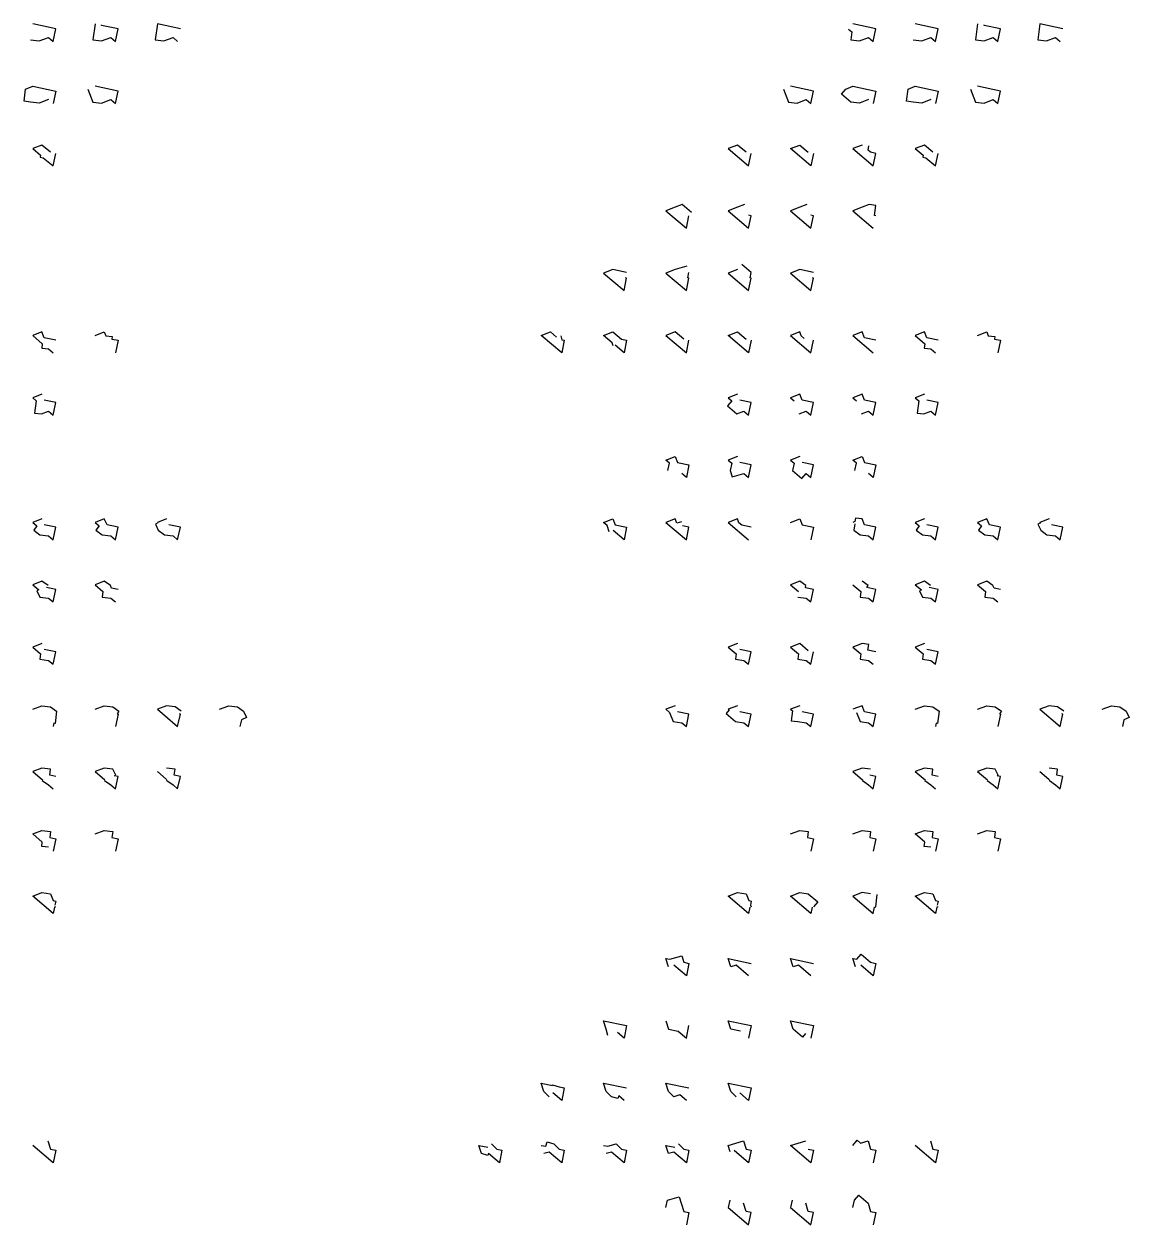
# Model space of a CAD drawing. Header units: inches. Extents: x -12292079.407 to -12292079.373, y 116895049.277 to 116895049.734.
# Drawn here: x -12292079.3858 to -12292079.37341, y 116895049.52177 to 116895049.53524 of the extents above; entities that cross this region are included whole.
import ezdxf

# ---------------------------------------------------------------- set-up
doc = ezdxf.new("R2010")
doc.units = ezdxf.units.IN
doc.header["$MEASUREMENT"] = 0

msp = doc.modelspace()

# ---------------------------------------------------------------- linework, layer by layer
for points in [[(-12292079.385728, 116895049.535062), (-12292079.385632, 116895049.53505), (-12292079.385529, 116895049.53509), (-12292079.385477, 116895049.535045), (-12292079.385447, 116895049.535185), (-12292079.385705, 116895049.53524)], [(-12292079.385006, 116895049.53524), (-12292079.385029, 116895049.535062), (-12292079.384933, 116895049.53505), (-12292079.38483, 116895049.53509), (-12292079.384778, 116895049.535045), (-12292079.384748, 116895049.535185), (-12292079.384933, 116895049.535224), (-12292079.384932, 116895049.53523)], [(-12292079.384049, 116895049.535185), (-12292079.384307, 116895049.53524), (-12292079.38433, 116895049.535062), (-12292079.384234, 116895049.53505), (-12292079.384131, 116895049.53509), (-12292079.384079, 116895049.535045)], [(-12292079.385529, 116895049.534391), (-12292079.385632, 116895049.534351), (-12292079.385728, 116895049.534363), (-12292079.385802, 116895049.534373), (-12292079.385785, 116895049.53451), (-12292079.385705, 116895049.534541), (-12292079.385447, 116895049.534486), (-12292079.385477, 116895049.534347)], [(-12292079.385086, 116895049.53451), (-12292079.385029, 116895049.534363), (-12292079.384933, 116895049.534351), (-12292079.38483, 116895049.534391), (-12292079.384778, 116895049.534347), (-12292079.384748, 116895049.534486), (-12292079.385006, 116895049.534541)], [(-12292079.385506, 116895049.5338), (-12292079.385602, 116895049.533882), (-12292079.385705, 116895049.533842), (-12292079.385617, 116895049.533767), (-12292079.38562, 116895049.533744), (-12292079.385586, 116895049.53374), (-12292079.385477, 116895049.533648), (-12292079.385447, 116895049.533788)], [(-12292079.385447, 116895049.531691), (-12292079.385576, 116895049.531718), (-12292079.385602, 116895049.531785), (-12292079.385705, 116895049.531745), (-12292079.385597, 116895049.531653), (-12292079.385603, 116895049.531604), (-12292079.385529, 116895049.531595), (-12292079.385477, 116895049.531551)], [(-12292079.385006, 116895049.531745), (-12292079.384903, 116895049.531785), (-12292079.384886, 116895049.531741), (-12292079.384812, 116895049.531732), (-12292079.384816, 116895049.531705), (-12292079.384748, 116895049.531691), (-12292079.384778, 116895049.531551)], [(-12292079.385602, 116895049.531086), (-12292079.385705, 116895049.531046), (-12292079.385665, 116895049.531012), (-12292079.385683, 116895049.530875), (-12292079.385608, 116895049.530865), (-12292079.385529, 116895049.530896), (-12292079.385477, 116895049.530852), (-12292079.385447, 116895049.530992), (-12292079.385576, 116895049.531019)], [(-12292079.385602, 116895049.529688), (-12292079.385705, 116895049.529648), (-12292079.385659, 116895049.529609), (-12292079.385694, 116895049.52956), (-12292079.385625, 116895049.52951), (-12292079.385529, 116895049.529498), (-12292079.385477, 116895049.529454), (-12292079.385447, 116895049.529594), (-12292079.385576, 116895049.529621)], [(-12292079.384204, 116895049.529688), (-12292079.384307, 116895049.529648), (-12292079.3843, 116895049.529642), (-12292079.384329, 116895049.529628), (-12292079.384296, 116895049.52956), (-12292079.384227, 116895049.52951), (-12292079.384131, 116895049.529498), (-12292079.384079, 116895049.529454), (-12292079.384049, 116895049.529594), (-12292079.384178, 116895049.529621)], [(-12292079.385533, 116895049.528939), (-12292079.385602, 116895049.528989), (-12292079.385705, 116895049.528949), (-12292079.385635, 116895049.52889), (-12292079.385657, 116895049.528879), (-12292079.385625, 116895049.528811), (-12292079.385529, 116895049.528799), (-12292079.385477, 116895049.528755), (-12292079.385447, 116895049.528895), (-12292079.385549, 116895049.528916)], [(-12292079.384748, 116895049.528895), (-12292079.38482, 116895049.52891), (-12292079.384834, 116895049.528939), (-12292079.384903, 116895049.528989), (-12292079.385006, 116895049.528949), (-12292079.384918, 116895049.528874), (-12292079.384926, 116895049.528811), (-12292079.38483, 116895049.528799), (-12292079.384778, 116895049.528755)], [(-12292079.385602, 116895049.52829), (-12292079.385705, 116895049.52825), (-12292079.385617, 116895049.528175), (-12292079.385625, 116895049.528113), (-12292079.385529, 116895049.5281), (-12292079.385477, 116895049.528056), (-12292079.385447, 116895049.528196), (-12292079.385576, 116895049.528223)], [(-12292079.385705, 116895049.527551), (-12292079.385602, 116895049.527591), (-12292079.385506, 116895049.527579), (-12292079.385437, 116895049.527529), (-12292079.385454, 116895049.527392), (-12292079.385469, 116895049.527394), (-12292079.385477, 116895049.527357)], [(-12292079.385006, 116895049.527551), (-12292079.384903, 116895049.527591), (-12292079.384807, 116895049.527579), (-12292079.384738, 116895049.527529), (-12292079.384759, 116895049.527499), (-12292079.384748, 116895049.527497), (-12292079.384778, 116895049.527357)], [(-12292079.384039, 116895049.527529), (-12292079.384108, 116895049.527579), (-12292079.384204, 116895049.527591), (-12292079.384307, 116895049.527551), (-12292079.384079, 116895049.527357), (-12292079.384049, 116895049.527497), (-12292079.38406, 116895049.527499)], [(-12292079.383608, 116895049.527551), (-12292079.383505, 116895049.527591), (-12292079.383409, 116895049.527579), (-12292079.38334, 116895049.527529), (-12292079.383307, 116895049.527461), (-12292079.383364, 116895049.527434), (-12292079.38338, 116895049.527357)], [(-12292079.385447, 116895049.526798), (-12292079.385514, 116895049.526812), (-12292079.385506, 116895049.52688), (-12292079.385602, 116895049.526892), (-12292079.385705, 116895049.526852), (-12292079.385594, 116895049.526758), (-12292079.385598, 116895049.526752), (-12292079.385529, 116895049.526702), (-12292079.385477, 116895049.526658)], [(-12292079.384899, 116895049.526752), (-12292079.38483, 116895049.526702), (-12292079.384778, 116895049.526658), (-12292079.384748, 116895049.526798), (-12292079.384787, 116895049.526806), (-12292079.384774, 116895049.526812), (-12292079.384807, 116895049.52688), (-12292079.384903, 116895049.526892), (-12292079.385006, 116895049.526852), (-12292079.384895, 116895049.526758)], [(-12292079.384307, 116895049.526852), (-12292079.384207, 116895049.526767), (-12292079.3842, 116895049.526752), (-12292079.384131, 116895049.526702), (-12292079.384079, 116895049.526658), (-12292079.384049, 116895049.526798), (-12292079.384117, 116895049.526812), (-12292079.384108, 116895049.52688), (-12292079.384204, 116895049.526892)], [(-12292079.385529, 116895049.526003), (-12292079.385603, 116895049.526013), (-12292079.385597, 116895049.526061), (-12292079.385705, 116895049.526153), (-12292079.385602, 116895049.526193), (-12292079.385506, 116895049.526181), (-12292079.385514, 116895049.526113), (-12292079.385447, 116895049.526099), (-12292079.385477, 116895049.525959)], [(-12292079.385006, 116895049.526153), (-12292079.384903, 116895049.526193), (-12292079.384807, 116895049.526181), (-12292079.384816, 116895049.526113), (-12292079.384748, 116895049.526099), (-12292079.384778, 116895049.525959)], [(-12292079.385449, 116895049.525335), (-12292079.385462, 116895049.52533), (-12292079.385477, 116895049.52526), (-12292079.385705, 116895049.525454), (-12292079.385602, 116895049.525494), (-12292079.385506, 116895049.525482), (-12292079.385477, 116895049.525406), (-12292079.385447, 116895049.5254), (-12292079.385457, 116895049.525355)], [(-12292079.385534, 116895049.52271), (-12292079.385506, 116895049.522617), (-12292079.385447, 116895049.522604), (-12292079.385477, 116895049.522464), (-12292079.385705, 116895049.522659)]]:
    msp.add_lwpolyline(points, close=True)
at = {"color": 23}
msp.add_lwpolyline([(-12292079.376554, 116895049.535182), (-12292079.376516, 116895049.535151), (-12292079.376528, 116895049.535062), (-12292079.376432, 116895049.53505), (-12292079.376329, 116895049.53509), (-12292079.376277, 116895049.535045), (-12292079.376247, 116895049.535185), (-12292079.376505, 116895049.53524)], close=True, dxfattribs=at)
at = {"color": 46}
for points in [[(-12292079.375829, 116895049.535062), (-12292079.375733, 116895049.53505), (-12292079.37563, 116895049.53509), (-12292079.375578, 116895049.535045), (-12292079.375548, 116895049.535185), (-12292079.375806, 116895049.53524)], [(-12292079.37415, 116895049.535185), (-12292079.374408, 116895049.53524), (-12292079.374431, 116895049.535062), (-12292079.374335, 116895049.53505), (-12292079.374232, 116895049.53509), (-12292079.37418, 116895049.535045)]]:
    msp.add_lwpolyline(points, close=True, dxfattribs=at)
at = {"color": 24}
msp.add_lwpolyline([(-12292079.375107, 116895049.53524), (-12292079.37513, 116895049.535062), (-12292079.375034, 116895049.53505), (-12292079.374931, 116895049.53509), (-12292079.374879, 116895049.535045), (-12292079.374849, 116895049.535185), (-12292079.375034, 116895049.535224), (-12292079.375033, 116895049.53523)], close=True, dxfattribs=at)
at = {"color": 84}
for points in [[(-12292079.377284, 116895049.53451), (-12292079.377227, 116895049.534363), (-12292079.377131, 116895049.534351), (-12292079.377028, 116895049.534391), (-12292079.376976, 116895049.534347), (-12292079.376946, 116895049.534486), (-12292079.377204, 116895049.534541)], [(-12292079.375187, 116895049.53451), (-12292079.37513, 116895049.534363), (-12292079.375034, 116895049.534351), (-12292079.374931, 116895049.534391), (-12292079.374879, 116895049.534347), (-12292079.374849, 116895049.534486), (-12292079.375107, 116895049.534541)]]:
    msp.add_lwpolyline(points, close=True, dxfattribs=at)
at = {"color": 25}
msp.add_lwpolyline([(-12292079.376329, 116895049.534391), (-12292079.376432, 116895049.534351), (-12292079.376528, 116895049.534363), (-12292079.376633, 116895049.534453), (-12292079.376585, 116895049.53451), (-12292079.376505, 116895049.534541), (-12292079.376247, 116895049.534486), (-12292079.376277, 116895049.534347)], close=True, dxfattribs=at)
at = {"color": 26}
msp.add_lwpolyline([(-12292079.37563, 116895049.534391), (-12292079.375733, 116895049.534351), (-12292079.375829, 116895049.534363), (-12292079.375903, 116895049.534373), (-12292079.375886, 116895049.53451), (-12292079.375806, 116895049.534541), (-12292079.375548, 116895049.534486), (-12292079.375578, 116895049.534347)], close=True, dxfattribs=at)
at = {"color": 47}
for points in [[(-12292079.377704, 116895049.5338), (-12292079.3778, 116895049.533882), (-12292079.377903, 116895049.533842), (-12292079.377675, 116895049.533648), (-12292079.377645, 116895049.533788)], [(-12292079.376946, 116895049.533788), (-12292079.376976, 116895049.533648), (-12292079.377204, 116895049.533842), (-12292079.377101, 116895049.533882), (-12292079.377005, 116895049.5338)], [(-12292079.378403, 116895049.531703), (-12292079.378499, 116895049.531785), (-12292079.378602, 116895049.531745), (-12292079.378373, 116895049.531551), (-12292079.378344, 116895049.531691)], [(-12292079.377645, 116895049.531691), (-12292079.377675, 116895049.531551), (-12292079.377903, 116895049.531745), (-12292079.3778, 116895049.531785), (-12292079.377704, 116895049.531703)], [(-12292079.374305, 116895049.529688), (-12292079.374408, 116895049.529648), (-12292079.374401, 116895049.529642), (-12292079.37443, 116895049.529628), (-12292079.374397, 116895049.52956), (-12292079.374328, 116895049.52951), (-12292079.374232, 116895049.529498), (-12292079.37418, 116895049.529454), (-12292079.37415, 116895049.529594), (-12292079.374279, 116895049.529621)]]:
    msp.add_lwpolyline(points, close=True, dxfattribs=at)
at = {"color": 27}
msp.add_lwpolyline([(-12292079.376402, 116895049.533882), (-12292079.376505, 116895049.533842), (-12292079.376277, 116895049.533648), (-12292079.376247, 116895049.533788), (-12292079.376306, 116895049.5338), (-12292079.376334, 116895049.533824), (-12292079.376328, 116895049.533872)], close=True, dxfattribs=at)
at = {"color": 28}
msp.add_lwpolyline([(-12292079.375607, 116895049.5338), (-12292079.375703, 116895049.533882), (-12292079.375806, 116895049.533842), (-12292079.375718, 116895049.533767), (-12292079.375721, 116895049.533744), (-12292079.375687, 116895049.53374), (-12292079.375578, 116895049.533648), (-12292079.375548, 116895049.533788)], close=True, dxfattribs=at)
at = {"color": 29}
msp.add_lwpolyline([(-12292079.378314, 116895049.533124), (-12292079.378419, 116895049.533213), (-12292079.378499, 116895049.533183), (-12292079.378602, 116895049.533143), (-12292079.378373, 116895049.532949), (-12292079.378344, 116895049.533089)], close=True, dxfattribs=at)
at = {"color": 83}
for points in [[(-12292079.37772, 116895049.533213), (-12292079.3778, 116895049.533183), (-12292079.377903, 116895049.533143), (-12292079.377675, 116895049.532949), (-12292079.377645, 116895049.533089), (-12292079.377674, 116895049.533095)], [(-12292079.377021, 116895049.533213), (-12292079.377101, 116895049.533183), (-12292079.377204, 116895049.533143), (-12292079.376976, 116895049.532949), (-12292079.376946, 116895049.533089), (-12292079.376976, 116895049.533095)]]:
    msp.add_lwpolyline(points, close=True, dxfattribs=at)
at = {"color": 30}
msp.add_lwpolyline([(-12292079.376247, 116895049.533089), (-12292079.376263, 116895049.533092), (-12292079.376248, 116895049.533204), (-12292079.376323, 116895049.533213), (-12292079.376402, 116895049.533183), (-12292079.376505, 116895049.533143), (-12292079.376277, 116895049.532949)], close=True, dxfattribs=at)
at = {"color": 82}
for points in [[(-12292079.379044, 116895049.532451), (-12292079.379198, 116895049.532484), (-12292079.379301, 116895049.532444), (-12292079.379072, 116895049.53225), (-12292079.379043, 116895049.53239), (-12292079.379056, 116895049.532392)], [(-12292079.376947, 116895049.532451), (-12292079.377101, 116895049.532484), (-12292079.377204, 116895049.532444), (-12292079.376976, 116895049.53225), (-12292079.376946, 116895049.53239), (-12292079.37696, 116895049.532392)]]:
    msp.add_lwpolyline(points, close=True, dxfattribs=at)
at = {"color": 31}
msp.add_lwpolyline([(-12292079.378366, 116895049.532523), (-12292079.378499, 116895049.532484), (-12292079.378602, 116895049.532444), (-12292079.378373, 116895049.53225), (-12292079.378344, 116895049.53239), (-12292079.378357, 116895049.532392), (-12292079.378345, 116895049.532451)], close=True, dxfattribs=at)
at = {"color": 32}
msp.add_lwpolyline([(-12292079.3778, 116895049.532484), (-12292079.377903, 116895049.532444), (-12292079.377675, 116895049.53225), (-12292079.377645, 116895049.53239), (-12292079.377658, 116895049.532392), (-12292079.377646, 116895049.532451), (-12292079.377751, 116895049.532541)], close=True, dxfattribs=at)
at = {"color": 33}
msp.add_lwpolyline([(-12292079.379782, 116895049.531741), (-12292079.379769, 116895049.531696), (-12292079.379742, 116895049.531691), (-12292079.379771, 116895049.531551), (-12292079.38, 116895049.531745), (-12292079.379897, 116895049.531785), (-12292079.379829, 116895049.531727)], close=True, dxfattribs=at)
at = {"color": 34}
msp.add_lwpolyline([(-12292079.379194, 116895049.531629), (-12292079.379204, 116895049.531662), (-12292079.379301, 116895049.531745), (-12292079.379198, 116895049.531785), (-12292079.379102, 116895049.531703), (-12292079.379043, 116895049.531691), (-12292079.379072, 116895049.531551), (-12292079.379172, 116895049.531636)], close=True, dxfattribs=at)
at = {"color": 35}
msp.add_lwpolyline([(-12292079.37705, 116895049.531713), (-12292079.377084, 116895049.531741), (-12292079.377101, 116895049.531785), (-12292079.377204, 116895049.531745), (-12292079.376976, 116895049.531551), (-12292079.376946, 116895049.531691)], close=True, dxfattribs=at)
at = {"color": 7}
for points in [[(-12292079.376247, 116895049.531691), (-12292079.376376, 116895049.531718), (-12292079.376402, 116895049.531785), (-12292079.376505, 116895049.531745), (-12292079.376277, 116895049.531551)], [(-12292079.377204, 116895049.529648), (-12292079.377101, 116895049.529688), (-12292079.377075, 116895049.529621), (-12292079.376946, 116895049.529594), (-12292079.376976, 116895049.529454)]]:
    msp.add_lwpolyline(points, close=True, dxfattribs=at)
at = {"color": 36}
msp.add_lwpolyline([(-12292079.375548, 116895049.531691), (-12292079.375677, 116895049.531718), (-12292079.375703, 116895049.531785), (-12292079.375806, 116895049.531745), (-12292079.375698, 116895049.531653), (-12292079.375704, 116895049.531604), (-12292079.37563, 116895049.531595), (-12292079.375578, 116895049.531551)], close=True, dxfattribs=at)
at = {"color": 37}
msp.add_lwpolyline([(-12292079.375107, 116895049.531745), (-12292079.375004, 116895049.531785), (-12292079.374987, 116895049.531741), (-12292079.374913, 116895049.531732), (-12292079.374917, 116895049.531705), (-12292079.374849, 116895049.531691), (-12292079.374879, 116895049.531551)], close=True, dxfattribs=at)
at = {"color": 38}
msp.add_lwpolyline([(-12292079.3778, 116895049.531086), (-12292079.377903, 116895049.531046), (-12292079.377863, 116895049.531012), (-12292079.377911, 116895049.530955), (-12292079.377806, 116895049.530865), (-12292079.377727, 116895049.530896), (-12292079.377675, 116895049.530852), (-12292079.377645, 116895049.530992), (-12292079.377774, 116895049.531019)], close=True, dxfattribs=at)
at = {"color": 81}
for points in [[(-12292079.377107, 116895049.530865), (-12292079.377028, 116895049.530896), (-12292079.376976, 116895049.530852), (-12292079.376946, 116895049.530992), (-12292079.377075, 116895049.531019), (-12292079.377101, 116895049.531086), (-12292079.377204, 116895049.531046), (-12292079.377164, 116895049.531012)], [(-12292079.376408, 116895049.530865), (-12292079.376329, 116895049.530896), (-12292079.376277, 116895049.530852), (-12292079.376247, 116895049.530992), (-12292079.376376, 116895049.531019), (-12292079.376402, 116895049.531086), (-12292079.376505, 116895049.531046), (-12292079.376465, 116895049.531012)]]:
    msp.add_lwpolyline(points, close=True, dxfattribs=at)
at = {"color": 39}
msp.add_lwpolyline([(-12292079.375703, 116895049.531086), (-12292079.375806, 116895049.531046), (-12292079.375766, 116895049.531012), (-12292079.375784, 116895049.530875), (-12292079.375709, 116895049.530865), (-12292079.37563, 116895049.530896), (-12292079.375578, 116895049.530852), (-12292079.375548, 116895049.530992), (-12292079.375677, 116895049.531019)], close=True, dxfattribs=at)
at = {"color": 80}
for points in [[(-12292079.378579, 116895049.530229), (-12292079.378562, 116895049.530313), (-12292079.378602, 116895049.530347), (-12292079.378499, 116895049.530387), (-12292079.378473, 116895049.53032), (-12292079.378344, 116895049.530293), (-12292079.378373, 116895049.530153), (-12292079.378425, 116895049.530197)], [(-12292079.376482, 116895049.530229), (-12292079.376465, 116895049.530313), (-12292079.376505, 116895049.530347), (-12292079.376402, 116895049.530387), (-12292079.376376, 116895049.53032), (-12292079.376247, 116895049.530293), (-12292079.376277, 116895049.530153), (-12292079.376329, 116895049.530197)]]:
    msp.add_lwpolyline(points, close=True, dxfattribs=at)
at = {"color": 40}
msp.add_lwpolyline([(-12292079.3778, 116895049.530387), (-12292079.377903, 116895049.530347), (-12292079.377863, 116895049.530313), (-12292079.37788, 116895049.530229), (-12292079.377859, 116895049.530158), (-12292079.377727, 116895049.530197), (-12292079.377675, 116895049.530153), (-12292079.377645, 116895049.530293), (-12292079.377774, 116895049.53032)], close=True, dxfattribs=at)
at = {"color": 41}
msp.add_lwpolyline([(-12292079.377101, 116895049.530387), (-12292079.377204, 116895049.530347), (-12292079.377164, 116895049.530313), (-12292079.377181, 116895049.530229), (-12292079.377076, 116895049.53014), (-12292079.377028, 116895049.530197), (-12292079.376976, 116895049.530153), (-12292079.376946, 116895049.530293), (-12292079.377075, 116895049.53032)], close=True, dxfattribs=at)
msp.add_lwpolyline([(-12292079.384871, 116895049.52962), (-12292079.384903, 116895049.529688), (-12292079.385006, 116895049.529648), (-12292079.38496, 116895049.529609), (-12292079.384995, 116895049.52956), (-12292079.384926, 116895049.52951), (-12292079.38483, 116895049.529498), (-12292079.384778, 116895049.529454), (-12292079.384748, 116895049.529594), (-12292079.384871, 116895049.52962)])
at = {"color": 42}
msp.add_lwpolyline([(-12292079.379239, 116895049.529542), (-12292079.379261, 116895049.529614), (-12292079.379301, 116895049.529648), (-12292079.379198, 116895049.529688), (-12292079.379172, 116895049.529621), (-12292079.379043, 116895049.529594), (-12292079.379072, 116895049.529454), (-12292079.379193, 116895049.529556)], close=True, dxfattribs=at)
at = {"color": 43}
msp.add_lwpolyline([(-12292079.378429, 116895049.529653), (-12292079.37848, 116895049.529638), (-12292079.378499, 116895049.529688), (-12292079.378602, 116895049.529648), (-12292079.378373, 116895049.529454), (-12292079.378344, 116895049.529594), (-12292079.378416, 116895049.529609)], close=True, dxfattribs=at)
at = {"color": 44}
msp.add_lwpolyline([(-12292079.377645, 116895049.529594), (-12292079.377749, 116895049.529616), (-12292079.377783, 116895049.529645), (-12292079.3778, 116895049.529688), (-12292079.377903, 116895049.529648), (-12292079.377675, 116895049.529454)], close=True, dxfattribs=at)
at = {"color": 45}
msp.add_lwpolyline([(-12292079.376485, 116895049.529631), (-12292079.376494, 116895049.52956), (-12292079.376425, 116895049.52951), (-12292079.376329, 116895049.529498), (-12292079.376277, 116895049.529454), (-12292079.376247, 116895049.529594), (-12292079.376376, 116895049.529621), (-12292079.376402, 116895049.529688), (-12292079.376476, 116895049.529697), (-12292079.376482, 116895049.529657), (-12292079.376505, 116895049.529648)], close=True, dxfattribs=at)
at = {"color": 79}
msp.add_lwpolyline([(-12292079.375703, 116895049.529688), (-12292079.375806, 116895049.529648), (-12292079.37576, 116895049.529609), (-12292079.375795, 116895049.52956), (-12292079.375726, 116895049.52951), (-12292079.37563, 116895049.529498), (-12292079.375578, 116895049.529454), (-12292079.375548, 116895049.529594), (-12292079.375677, 116895049.529621)], close=True, dxfattribs=at)
at = {"color": 46}
msp.add_lwpolyline([(-12292079.374972, 116895049.52962), (-12292079.375004, 116895049.529688), (-12292079.375107, 116895049.529648), (-12292079.375061, 116895049.529609), (-12292079.375096, 116895049.52956), (-12292079.375027, 116895049.52951), (-12292079.374931, 116895049.529498), (-12292079.374879, 116895049.529454), (-12292079.374849, 116895049.529594), (-12292079.374972, 116895049.52962)], dxfattribs=at)
at = {"color": 48}
for points in [[(-12292079.377124, 116895049.528811), (-12292079.377028, 116895049.528799), (-12292079.376976, 116895049.528755), (-12292079.376946, 116895049.528895), (-12292079.377035, 116895049.528914), (-12292079.377032, 116895049.528939), (-12292079.377101, 116895049.528989), (-12292079.377204, 116895049.528949), (-12292079.377116, 116895049.528874)], [(-12292079.3778, 116895049.52829), (-12292079.377903, 116895049.52825), (-12292079.377815, 116895049.528175), (-12292079.377823, 116895049.528113), (-12292079.377727, 116895049.5281), (-12292079.377675, 116895049.528056), (-12292079.377645, 116895049.528196), (-12292079.377774, 116895049.528223)], [(-12292079.375703, 116895049.52829), (-12292079.375806, 116895049.52825), (-12292079.375718, 116895049.528175), (-12292079.375726, 116895049.528113), (-12292079.37563, 116895049.5281), (-12292079.375578, 116895049.528056), (-12292079.375548, 116895049.528196), (-12292079.375677, 116895049.528223)]]:
    msp.add_lwpolyline(points, close=True, dxfattribs=at)
at = {"color": 78}
msp.add_lwpolyline([(-12292079.376505, 116895049.528949), (-12292079.376417, 116895049.528874), (-12292079.376425, 116895049.528811), (-12292079.376329, 116895049.528799), (-12292079.376277, 116895049.528755), (-12292079.376247, 116895049.528895), (-12292079.376349, 116895049.528916), (-12292079.376333, 116895049.528939), (-12292079.376402, 116895049.528989)], close=True, dxfattribs=at)
at = {"color": 49}
for points in [[(-12292079.375634, 116895049.528939), (-12292079.375703, 116895049.528989), (-12292079.375806, 116895049.528949), (-12292079.375736, 116895049.52889), (-12292079.375758, 116895049.528879), (-12292079.375726, 116895049.528811), (-12292079.37563, 116895049.528799), (-12292079.375578, 116895049.528755), (-12292079.375548, 116895049.528895), (-12292079.37565, 116895049.528916)], [(-12292079.377204, 116895049.526153), (-12292079.377101, 116895049.526193), (-12292079.377005, 116895049.526181), (-12292079.377013, 116895049.526113), (-12292079.376946, 116895049.526099), (-12292079.376976, 116895049.525959)], [(-12292079.376505, 116895049.526153), (-12292079.376402, 116895049.526193), (-12292079.376306, 116895049.526181), (-12292079.376314, 116895049.526113), (-12292079.376247, 116895049.526099), (-12292079.376277, 116895049.525959)], [(-12292079.375107, 116895049.526153), (-12292079.375004, 116895049.526193), (-12292079.374908, 116895049.526181), (-12292079.374917, 116895049.526113), (-12292079.374849, 116895049.526099), (-12292079.374879, 116895049.525959)]]:
    msp.add_lwpolyline(points, close=True, dxfattribs=at)
at = {"color": 50}
for points in [[(-12292079.374849, 116895049.528895), (-12292079.374921, 116895049.52891), (-12292079.374935, 116895049.528939), (-12292079.375004, 116895049.528989), (-12292079.375107, 116895049.528949), (-12292079.375019, 116895049.528874), (-12292079.375027, 116895049.528811), (-12292079.374931, 116895049.528799), (-12292079.374879, 116895049.528755)], [(-12292079.377675, 116895049.524561), (-12292079.377815, 116895049.52468), (-12292079.377875, 116895049.524662), (-12292079.377903, 116895049.524755), (-12292079.377645, 116895049.524701)], [(-12292079.376976, 116895049.524561), (-12292079.377116, 116895049.52468), (-12292079.377176, 116895049.524662), (-12292079.377204, 116895049.524755), (-12292079.376946, 116895049.524701)]]:
    msp.add_lwpolyline(points, close=True, dxfattribs=at)
at = {"color": 51}
for points in [[(-12292079.377005, 116895049.528208), (-12292079.377101, 116895049.52829), (-12292079.377204, 116895049.52825), (-12292079.377116, 116895049.528175), (-12292079.377124, 116895049.528113), (-12292079.377028, 116895049.5281), (-12292079.376976, 116895049.528056), (-12292079.376946, 116895049.528196)], [(-12292079.377005, 116895049.522617), (-12292079.376946, 116895049.522604), (-12292079.376976, 116895049.522464), (-12292079.377204, 116895049.522659), (-12292079.377033, 116895049.52271)], [(-12292079.375635, 116895049.52271), (-12292079.375607, 116895049.522617), (-12292079.375548, 116895049.522604), (-12292079.375578, 116895049.522464), (-12292079.375806, 116895049.522659)]]:
    msp.add_lwpolyline(points, close=True, dxfattribs=at)
at = {"color": 52}
msp.add_lwpolyline([(-12292079.376247, 116895049.528196), (-12292079.376336, 116895049.528215), (-12292079.376328, 116895049.52828), (-12292079.376402, 116895049.52829), (-12292079.376505, 116895049.52825), (-12292079.376417, 116895049.528175), (-12292079.376425, 116895049.528113), (-12292079.376329, 116895049.5281), (-12292079.376277, 116895049.528056)], close=True, dxfattribs=at)
at = {"color": 77}
for points in [[(-12292079.378499, 116895049.527591), (-12292079.378602, 116895049.527551), (-12292079.378562, 116895049.527517), (-12292079.378522, 116895049.527414), (-12292079.378425, 116895049.527401), (-12292079.378373, 116895049.527357), (-12292079.378344, 116895049.527497), (-12292079.378473, 116895049.527524)], [(-12292079.376465, 116895049.527517), (-12292079.376425, 116895049.527414), (-12292079.376329, 116895049.527401), (-12292079.376277, 116895049.527357), (-12292079.376247, 116895049.527497), (-12292079.376376, 116895049.527524), (-12292079.376402, 116895049.527591), (-12292079.376505, 116895049.527551)]]:
    msp.add_lwpolyline(points, close=True, dxfattribs=at)
at = {"color": 53}
msp.add_lwpolyline([(-12292079.3778, 116895049.527591), (-12292079.377903, 116895049.527551), (-12292079.377894, 116895049.527544), (-12292079.377928, 116895049.527503), (-12292079.377823, 116895049.527414), (-12292079.377727, 116895049.527401), (-12292079.377675, 116895049.527357), (-12292079.377645, 116895049.527497), (-12292079.377774, 116895049.527524)], close=True, dxfattribs=at)
at = {"color": 54}
msp.add_lwpolyline([(-12292079.377101, 116895049.527591), (-12292079.377204, 116895049.527551), (-12292079.377184, 116895049.527534), (-12292079.377198, 116895049.527423), (-12292079.377124, 116895049.527414), (-12292079.377028, 116895049.527401), (-12292079.376976, 116895049.527357), (-12292079.376946, 116895049.527497), (-12292079.377075, 116895049.527524)], close=True, dxfattribs=at)
at = {"color": 55}
msp.add_lwpolyline([(-12292079.375806, 116895049.527551), (-12292079.375703, 116895049.527591), (-12292079.375607, 116895049.527579), (-12292079.375538, 116895049.527529), (-12292079.375555, 116895049.527392), (-12292079.37557, 116895049.527394), (-12292079.375578, 116895049.527357)], close=True, dxfattribs=at)
at = {"color": 76}
for points in [[(-12292079.375107, 116895049.527551), (-12292079.375004, 116895049.527591), (-12292079.374908, 116895049.527579), (-12292079.374839, 116895049.527529), (-12292079.37486, 116895049.527499), (-12292079.374849, 116895049.527497), (-12292079.374879, 116895049.527357)], [(-12292079.37414, 116895049.527529), (-12292079.374209, 116895049.527579), (-12292079.374305, 116895049.527591), (-12292079.374408, 116895049.527551), (-12292079.37418, 116895049.527357), (-12292079.37415, 116895049.527497), (-12292079.374161, 116895049.527499)], [(-12292079.376505, 116895049.52196), (-12292079.376488, 116895049.522043), (-12292079.376439, 116895049.5221), (-12292079.376334, 116895049.522011), (-12292079.376306, 116895049.521918), (-12292079.376247, 116895049.521905), (-12292079.376277, 116895049.521766)]]:
    msp.add_lwpolyline(points, close=True, dxfattribs=at)
at = {"color": 56}
msp.add_lwpolyline([(-12292079.373709, 116895049.527551), (-12292079.373606, 116895049.527591), (-12292079.37351, 116895049.527579), (-12292079.373441, 116895049.527529), (-12292079.373408, 116895049.527461), (-12292079.373465, 116895049.527434), (-12292079.373481, 116895049.527357)], close=True, dxfattribs=at)
at = {"color": 57}
msp.add_lwpolyline([(-12292079.376306, 116895049.52688), (-12292079.376402, 116895049.526892), (-12292079.376505, 116895049.526852), (-12292079.376397, 116895049.52676), (-12292079.376398, 116895049.526752), (-12292079.376329, 116895049.526702), (-12292079.376277, 116895049.526658), (-12292079.376247, 116895049.526798), (-12292079.376314, 116895049.526812)], close=True, dxfattribs=at)
at = {"color": 75}
for points in [[(-12292079.375548, 116895049.526798), (-12292079.375616, 116895049.526812), (-12292079.375607, 116895049.52688), (-12292079.375703, 116895049.526892), (-12292079.375806, 116895049.526852), (-12292079.375695, 116895049.526758), (-12292079.375699, 116895049.526752), (-12292079.37563, 116895049.526702), (-12292079.375578, 116895049.526658)], [(-12292079.378602, 116895049.52196), (-12292079.378584, 116895049.522043), (-12292079.378452, 116895049.522083), (-12292079.378431, 116895049.522011), (-12292079.378403, 116895049.521918), (-12292079.378344, 116895049.521905), (-12292079.378373, 116895049.521766)]]:
    msp.add_lwpolyline(points, close=True, dxfattribs=at)
at = {"color": 58}
msp.add_lwpolyline([(-12292079.375, 116895049.526752), (-12292079.374931, 116895049.526702), (-12292079.374879, 116895049.526658), (-12292079.374849, 116895049.526798), (-12292079.374888, 116895049.526806), (-12292079.374875, 116895049.526812), (-12292079.374908, 116895049.52688), (-12292079.375004, 116895049.526892), (-12292079.375107, 116895049.526852), (-12292079.374996, 116895049.526758)], close=True, dxfattribs=at)
at = {"color": 59}
msp.add_lwpolyline([(-12292079.374408, 116895049.526852), (-12292079.374308, 116895049.526767), (-12292079.374301, 116895049.526752), (-12292079.374232, 116895049.526702), (-12292079.37418, 116895049.526658), (-12292079.37415, 116895049.526798), (-12292079.374218, 116895049.526812), (-12292079.374209, 116895049.52688), (-12292079.374305, 116895049.526892)], close=True, dxfattribs=at)
at = {"color": 60}
msp.add_lwpolyline([(-12292079.37563, 116895049.526003), (-12292079.375704, 116895049.526013), (-12292079.375698, 116895049.526061), (-12292079.375806, 116895049.526153), (-12292079.375703, 116895049.526193), (-12292079.375607, 116895049.526181), (-12292079.375616, 116895049.526113), (-12292079.375548, 116895049.526099), (-12292079.375578, 116895049.525959)], close=True, dxfattribs=at)
at = {"color": 74}
for points in [[(-12292079.37766, 116895049.52533), (-12292079.377675, 116895049.52526), (-12292079.377903, 116895049.525454), (-12292079.3778, 116895049.525494), (-12292079.377704, 116895049.525482), (-12292079.377674, 116895049.525406), (-12292079.377645, 116895049.5254), (-12292079.377655, 116895049.525355), (-12292079.377647, 116895049.525335)], [(-12292079.37555, 116895049.525335), (-12292079.375563, 116895049.52533), (-12292079.375578, 116895049.52526), (-12292079.375806, 116895049.525454), (-12292079.375703, 116895049.525494), (-12292079.375607, 116895049.525482), (-12292079.375578, 116895049.525406), (-12292079.375548, 116895049.5254), (-12292079.375558, 116895049.525355)], [(-12292079.376505, 116895049.522659), (-12292079.376457, 116895049.522716), (-12292079.376419, 116895049.522684), (-12292079.376334, 116895049.52271), (-12292079.376306, 116895049.522617), (-12292079.376247, 116895049.522604), (-12292079.376277, 116895049.522464)]]:
    msp.add_lwpolyline(points, close=True, dxfattribs=at)
at = {"color": 61}
msp.add_lwpolyline([(-12292079.376961, 116895049.52533), (-12292079.376976, 116895049.52526), (-12292079.377204, 116895049.525454), (-12292079.377101, 116895049.525494), (-12292079.377005, 116895049.525482), (-12292079.376899, 116895049.525392), (-12292079.376948, 116895049.525335)], close=True, dxfattribs=at)
at = {"color": 62}
msp.add_lwpolyline([(-12292079.376306, 116895049.525482), (-12292079.376402, 116895049.525494), (-12292079.376505, 116895049.525454), (-12292079.376277, 116895049.52526), (-12292079.376262, 116895049.52533), (-12292079.376249, 116895049.525335), (-12292079.376231, 116895049.525472)], close=True, dxfattribs=at)
at = {"color": 63}
msp.add_lwpolyline([(-12292079.378574, 116895049.524662), (-12292079.378602, 116895049.524755), (-12292079.378557, 116895049.524746), (-12292079.378424, 116895049.524786), (-12292079.378403, 116895049.524714), (-12292079.378344, 116895049.524701), (-12292079.378373, 116895049.524561), (-12292079.378514, 116895049.52468)], close=True, dxfattribs=at)
at = {"color": 64}
msp.add_lwpolyline([(-12292079.376477, 116895049.524662), (-12292079.376505, 116895049.524755), (-12292079.37646, 116895049.524746), (-12292079.376411, 116895049.524803), (-12292079.376306, 116895049.524714), (-12292079.376247, 116895049.524701), (-12292079.376277, 116895049.524561), (-12292079.376417, 116895049.52468)], close=True, dxfattribs=at)
at = {"color": 65}
msp.add_lwpolyline([(-12292079.379252, 116895049.523892), (-12292079.379273, 116895049.523963), (-12292079.379301, 116895049.524056), (-12292079.379043, 116895049.524002), (-12292079.379072, 116895049.523862), (-12292079.379144, 116895049.523924)], close=True, dxfattribs=at)
at = {"color": 73}
for points in [[(-12292079.378602, 116895049.524056), (-12292079.378574, 116895049.523963), (-12292079.378466, 116895049.523941), (-12292079.378373, 116895049.523862), (-12292079.378344, 116895049.524002)], [(-12292079.377767, 116895049.523941), (-12292079.377875, 116895049.523963), (-12292079.377903, 116895049.524056), (-12292079.377645, 116895049.524002), (-12292079.377675, 116895049.523862)], [(-12292079.377882, 116895049.522587), (-12292079.377903, 116895049.522659), (-12292079.377732, 116895049.52271), (-12292079.377704, 116895049.522617), (-12292079.377645, 116895049.522604), (-12292079.377675, 116895049.522464), (-12292079.377835, 116895049.522601)]]:
    msp.add_lwpolyline(points, close=True, dxfattribs=at)
at = {"color": 66}
msp.add_lwpolyline([(-12292079.377037, 116895049.523914), (-12292079.377071, 116895049.523874), (-12292079.377176, 116895049.523963), (-12292079.377204, 116895049.524056), (-12292079.376946, 116895049.524002), (-12292079.376976, 116895049.523862)], close=True, dxfattribs=at)
at = {"color": 67}
msp.add_lwpolyline([(-12292079.379912, 116895049.523204), (-12292079.379972, 116895049.523265), (-12292079.38, 116895049.523358), (-12292079.379874, 116895049.523331), (-12292079.379873, 116895049.523337), (-12292079.379801, 116895049.523316), (-12292079.379742, 116895049.523303), (-12292079.379771, 116895049.523163), (-12292079.379869, 116895049.523247)], close=True, dxfattribs=at)
at = {"color": 68}
msp.add_lwpolyline([(-12292079.379072, 116895049.523163), (-12292079.379132, 116895049.523214), (-12292079.379141, 116895049.523183), (-12292079.379213, 116895049.523204), (-12292079.379273, 116895049.523265), (-12292079.379301, 116895049.523358), (-12292079.379043, 116895049.523303)], close=True, dxfattribs=at)
at = {"color": 69}
msp.add_lwpolyline([(-12292079.378373, 116895049.523163), (-12292079.378446, 116895049.523225), (-12292079.378514, 116895049.523204), (-12292079.378574, 116895049.523265), (-12292079.378602, 116895049.523358), (-12292079.378344, 116895049.523303)], close=True, dxfattribs=at)
at = {"color": 72}
for points in [[(-12292079.377815, 116895049.523204), (-12292079.377875, 116895049.523265), (-12292079.377903, 116895049.523358), (-12292079.377645, 116895049.523303), (-12292079.377675, 116895049.523163), (-12292079.377773, 116895049.523247)], [(-12292079.379301, 116895049.522659), (-12292079.379255, 116895049.522649), (-12292079.379162, 116895049.522677), (-12292079.379102, 116895049.522617), (-12292079.379043, 116895049.522604), (-12292079.379072, 116895049.522464), (-12292079.379213, 116895049.522584), (-12292079.379273, 116895049.522566)]]:
    msp.add_lwpolyline(points, close=True, dxfattribs=at)
at = {"color": 70}
for points in [[(-12292079.38056, 116895049.522677), (-12292079.3805, 116895049.522617), (-12292079.380441, 116895049.522604), (-12292079.38047, 116895049.522464), (-12292079.380592, 116895049.522568), (-12292079.380599, 116895049.522544), (-12292079.380671, 116895049.522566), (-12292079.380699, 116895049.522659), (-12292079.380599, 116895049.522638)], [(-12292079.377885, 116895049.522043), (-12292079.377903, 116895049.52196), (-12292079.377675, 116895049.521766), (-12292079.377645, 116895049.521905), (-12292079.377704, 116895049.521918), (-12292079.377732, 116895049.522011)], [(-12292079.377186, 116895049.522043), (-12292079.377204, 116895049.52196), (-12292079.376976, 116895049.521766), (-12292079.376946, 116895049.521905), (-12292079.377005, 116895049.521918), (-12292079.377033, 116895049.522011)]]:
    msp.add_lwpolyline(points, close=True, dxfattribs=at)
at = {"color": 71}
for points in [[(-12292079.38, 116895049.522659), (-12292079.379948, 116895049.522648), (-12292079.379933, 116895049.522698), (-12292079.379861, 116895049.522677), (-12292079.379801, 116895049.522617), (-12292079.379742, 116895049.522604), (-12292079.379771, 116895049.522464), (-12292079.379912, 116895049.522584), (-12292079.379972, 116895049.522566)], [(-12292079.378463, 116895049.522677), (-12292079.378403, 116895049.522617), (-12292079.378344, 116895049.522604), (-12292079.378373, 116895049.522464), (-12292079.378514, 116895049.522584), (-12292079.378574, 116895049.522566), (-12292079.378602, 116895049.522659), (-12292079.378502, 116895049.522638)]]:
    msp.add_lwpolyline(points, close=True, dxfattribs=at)

doc.saveas('drawing.dxf')
